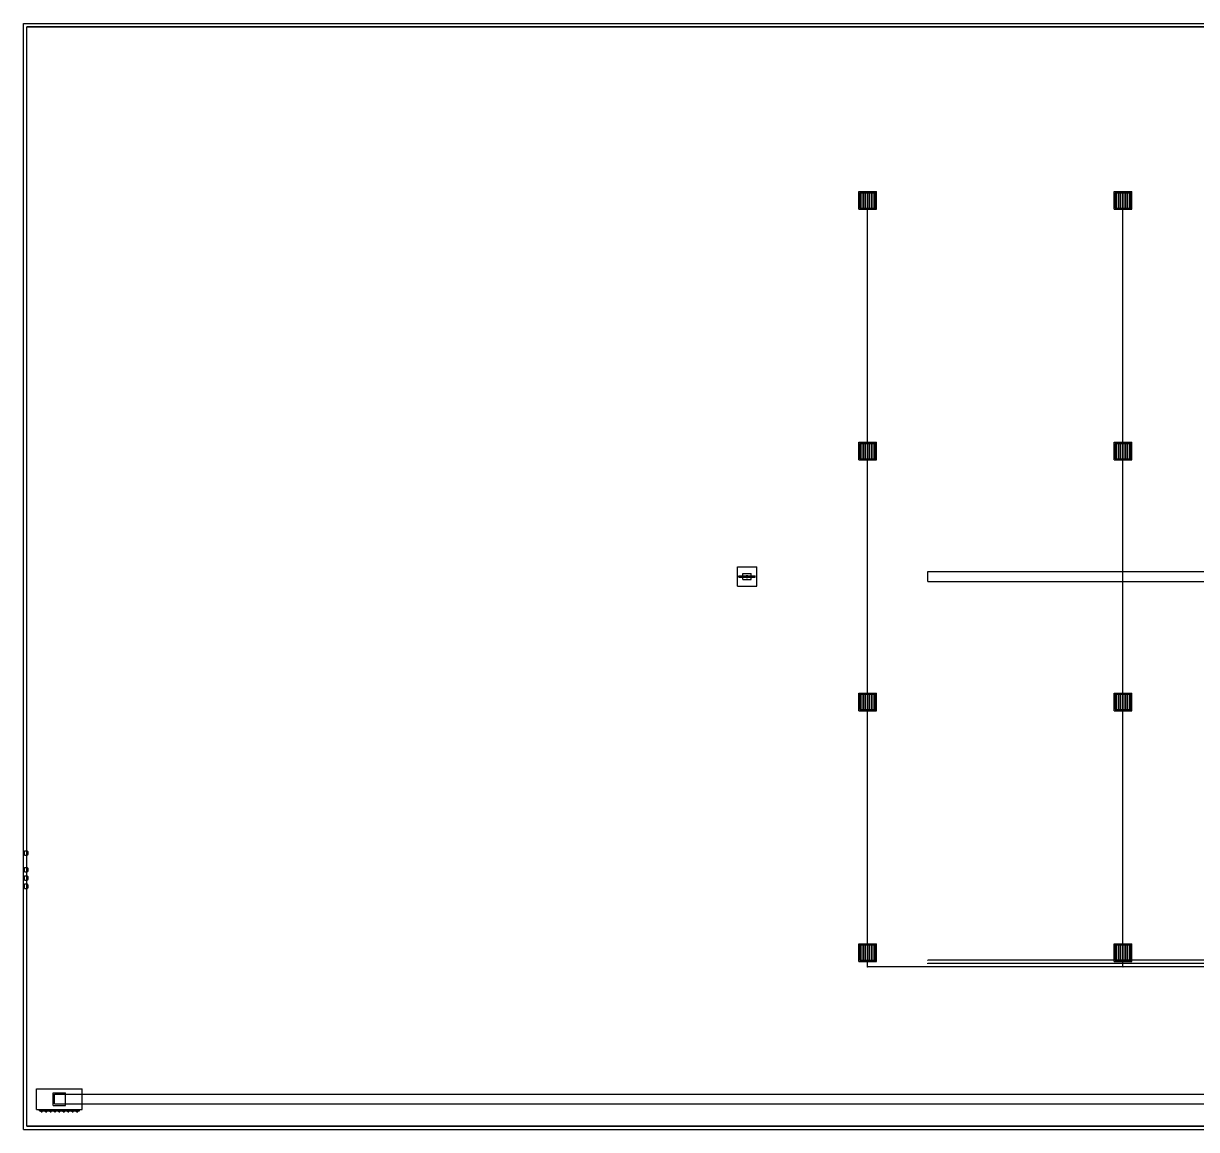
# Model space of a CAD drawing. Header units: millimetres. Extents: x -367000 to -149000, y -238120 to -197978.
# Drawn here: x -367000 to -324588, y -238000 to -198000 of the extents above; entities that cross this region are included whole.
import ezdxf

# ---------------------------------------------------------------- set-up
doc = ezdxf.new("R2010")
doc.units = ezdxf.units.MM

msp = doc.modelspace()

# ---------------------------------------------------------------- linework, layer by layer
at = {"layer": 'electrical'}
for p, q in [((-336472.21, -204400), (-336487.79, -204400)), ((-336487.79, -204400), (-336480, -204400)), ((-336480, -204400), (-336472.21, -204400)), ((-336480, -232120), (-336480, -204400)), ((-327239.26, -204400), (-327254.85, -204400)), ((-327254.85, -204400), (-327247.06, -204400)), ((-327247.06, -204400), (-327239.26, -204400)), ((-327247.06, -232120), (-327247.06, -204400)), ((-334300, -231891.26), (-334300, -231868.74)), ((-334300, -231868.74), (-334300, -231880)), ((-334300, -231880), (-334300, -231891.26)), ((-181700, -231880), (-334300, -231880)), ((-334300, -232011.26), (-334300, -231988.74)), ((-334300, -231988.74), (-334300, -232000)), ((-336472.21, -232120), (-336487.79, -232120)), ((-336487.79, -232120), (-336480, -232120)), ((-336480, -232127.79), (-336480, -232112.21)), ((-336480, -232112.21), (-336480, -232120)), ((-336480, -232120), (-336480, -232127.79)), ((-149450, -232120), (-336480, -232120)), ((-336480, -232120), (-336472.21, -232120)), ((-334300, -232000), (-334300, -232011.26)), ((-181700, -232000), (-334300, -232000)), ((-334300, -232131.26), (-334300, -232108.74)), ((-334300, -232108.74), (-334300, -232120)), ((-334300, -232120), (-334300, -232131.26)), ((-181700, -232120), (-334300, -232120)), ((-327239.26, -232120), (-327254.85, -232120)), ((-327254.85, -232120), (-327247.06, -232120)), ((-327247.06, -232120), (-327239.26, -232120))]:
    msp.add_line(p, q, dxfattribs=at)
at = {"layer": 'hvac'}
for p, q in [((-334300, -218175), (-334300, -217825)), ((-334300, -217825), (-181700, -217825)), ((-334300, -218175), (-181700, -218175)), ((-366525, -237275), (-366525, -236525)), ((-366525, -236525), (-364875, -236525)), ((-364875, -237275), (-364875, -236525)), ((-365925, -237125), (-365925, -236675)), ((-365925, -236675), (-365475, -236675)), ((-365875, -237075), (-365875, -236725)), ((-365875, -236725), (-257825, -236725)), ((-365875, -237075), (-257825, -237075)), ((-365475, -237125), (-365475, -236675)), ((-366525, -237275), (-364875, -237275)), ((-366425, -237320), (-366425, -237280)), ((-366425, -237280), (-364975, -237280)), ((-366425, -237320), (-364975, -237320)), ((-366360, -237360), (-366360, -237300)), ((-366360, -237300), (-366320, -237300)), ((-366360, -237360), (-366320, -237360)), ((-366320, -237360), (-366320, -237300)), ((-366200, -237360), (-366200, -237300)), ((-366200, -237300), (-366160, -237300)), ((-366200, -237360), (-366160, -237360)), ((-366160, -237360), (-366160, -237300)), ((-366040, -237360), (-366040, -237300)), ((-366040, -237300), (-366000, -237300)), ((-366040, -237360), (-366000, -237360)), ((-366000, -237360), (-366000, -237300)), ((-365925, -237125), (-365475, -237125)), ((-365880, -237360), (-365880, -237300)), ((-365880, -237300), (-365840, -237300)), ((-365880, -237360), (-365840, -237360)), ((-365840, -237360), (-365840, -237300)), ((-365720, -237360), (-365720, -237300)), ((-365720, -237300), (-365680, -237300)), ((-365720, -237360), (-365680, -237360)), ((-365680, -237360), (-365680, -237300)), ((-365560, -237360), (-365560, -237300)), ((-365560, -237300), (-365520, -237300)), ((-365560, -237360), (-365520, -237360)), ((-365520, -237360), (-365520, -237300)), ((-365400, -237360), (-365400, -237300)), ((-365400, -237300), (-365360, -237300)), ((-365400, -237360), (-365360, -237360)), ((-365360, -237360), (-365360, -237300)), ((-365240, -237360), (-365240, -237300)), ((-365240, -237300), (-365200, -237300)), ((-365240, -237360), (-365200, -237360)), ((-365200, -237360), (-365200, -237300)), ((-365080, -237360), (-365080, -237300)), ((-365080, -237300), (-365040, -237300)), ((-365080, -237360), (-365040, -237360)), ((-365040, -237360), (-365040, -237300)), ((-364975, -237320), (-364975, -237280))]:
    msp.add_line(p, q, dxfattribs=at)
at = {"layer": 'interiors'}
for p, q in [((-367000, -238000), (-367000, -198000)), ((-367000, -198000), (-149000, -198000)), ((-149120, -198120), (-366880, -198120)), ((-366880, -237880), (-366880, -198120)), ((-366875, -237875), (-366875, -198125)), ((-366875, -198125), (-149125, -198125)), ((-341190, -218350), (-341190, -217650)), ((-341190, -217650), (-340490, -217650)), ((-341140, -218030), (-341140, -217970)), ((-341140, -217970), (-340540, -217970)), ((-340990, -218110), (-340990, -217890)), ((-340990, -217890), (-340690, -217890)), ((-340870, -218035), (-340870, -217965)), ((-340870, -217965), (-340810, -217965)), ((-340810, -218035), (-340810, -217965)), ((-340690, -218110), (-340690, -217890)), ((-340540, -218030), (-340540, -217970)), ((-340490, -218350), (-340490, -217650)), ((-341190, -218350), (-340490, -218350)), ((-341140, -218030), (-340540, -218030)), ((-340990, -218110), (-340690, -218110)), ((-340870, -218035), (-340810, -218035)), ((-149120, -237880), (-366880, -237880)), ((-259200, -237880), (-366880, -237880)), ((-366875, -237875), (-149125, -237875)), ((-367000, -238000), (-259200, -238000)), ((-367000, -238000), (-149000, -238000))]:
    msp.add_line(p, q, dxfattribs=at)
at = {"layer": 'lighting'}
for p, q in [((-336800, -204720), (-336800, -204080)), ((-336800, -204080), (-336160, -204080)), ((-336760, -204680), (-336760, -204120)), ((-336760, -204120), (-336200, -204120)), ((-336726, -204670), (-336726, -204130)), ((-336726, -204130), (-336714, -204130)), ((-336714, -204670), (-336714, -204130)), ((-336646, -204670), (-336646, -204130)), ((-336646, -204130), (-336634, -204130)), ((-336634, -204670), (-336634, -204130)), ((-336566, -204670), (-336566, -204130)), ((-336566, -204130), (-336554, -204130)), ((-336554, -204670), (-336554, -204130)), ((-336486, -204670), (-336486, -204130)), ((-336486, -204130), (-336474, -204130)), ((-336471, -204400), (-336484.5, -204392.21)), ((-336484.5, -204392.21), (-336484.5, -204407.79)), ((-336484.5, -204407.79), (-336471, -204400)), ((-336474, -204670), (-336474, -204130)), ((-336406, -204670), (-336406, -204130)), ((-336406, -204130), (-336394, -204130)), ((-336394, -204670), (-336394, -204130)), ((-336326, -204670), (-336326, -204130)), ((-336326, -204130), (-336314, -204130)), ((-336314, -204670), (-336314, -204130)), ((-336246, -204670), (-336246, -204130)), ((-336246, -204130), (-336234, -204130)), ((-336234, -204670), (-336234, -204130)), ((-336200, -204680), (-336200, -204120)), ((-336160, -204720), (-336160, -204080)), ((-327567.06, -204720), (-327567.06, -204080)), ((-327567.06, -204080), (-326927.06, -204080)), ((-327527.06, -204680), (-327527.06, -204120)), ((-327527.06, -204120), (-326967.06, -204120)), ((-327493.06, -204670), (-327493.06, -204130)), ((-327493.06, -204130), (-327481.06, -204130)), ((-327481.06, -204670), (-327481.06, -204130)), ((-327413.06, -204670), (-327413.06, -204130)), ((-327413.06, -204130), (-327401.06, -204130)), ((-327401.06, -204670), (-327401.06, -204130)), ((-327333.06, -204670), (-327333.06, -204130)), ((-327333.06, -204130), (-327321.06, -204130)), ((-327321.06, -204670), (-327321.06, -204130)), ((-327253.06, -204670), (-327253.06, -204130)), ((-327253.06, -204130), (-327241.06, -204130)), ((-327238.06, -204400), (-327251.56, -204392.21)), ((-327251.56, -204392.21), (-327251.56, -204407.79)), ((-327251.56, -204407.79), (-327238.06, -204400)), ((-327241.06, -204670), (-327241.06, -204130)), ((-327173.06, -204670), (-327173.06, -204130)), ((-327173.06, -204130), (-327161.06, -204130)), ((-327161.06, -204670), (-327161.06, -204130)), ((-327093.06, -204670), (-327093.06, -204130)), ((-327093.06, -204130), (-327081.06, -204130)), ((-327081.06, -204670), (-327081.06, -204130)), ((-327013.06, -204670), (-327013.06, -204130)), ((-327013.06, -204130), (-327001.06, -204130)), ((-327001.06, -204670), (-327001.06, -204130)), ((-326967.06, -204680), (-326967.06, -204120)), ((-326927.06, -204720), (-326927.06, -204080)), ((-336800, -204720), (-336160, -204720)), ((-336760, -204680), (-336200, -204680)), ((-336726, -204670), (-336714, -204670)), ((-336646, -204670), (-336634, -204670)), ((-336566, -204670), (-336554, -204670)), ((-336486, -204670), (-336474, -204670)), ((-336406, -204670), (-336394, -204670)), ((-336326, -204670), (-336314, -204670)), ((-336246, -204670), (-336234, -204670)), ((-327567.06, -204720), (-326927.06, -204720)), ((-327527.06, -204680), (-326967.06, -204680)), ((-327493.06, -204670), (-327481.06, -204670)), ((-327413.06, -204670), (-327401.06, -204670)), ((-327333.06, -204670), (-327321.06, -204670)), ((-327253.06, -204670), (-327241.06, -204670)), ((-327173.06, -204670), (-327161.06, -204670)), ((-327093.06, -204670), (-327081.06, -204670)), ((-327013.06, -204670), (-327001.06, -204670)), ((-336800, -213786.67), (-336800, -213146.67)), ((-336800, -213146.67), (-336160, -213146.67)), ((-336760, -213746.67), (-336760, -213186.67)), ((-336760, -213186.67), (-336200, -213186.67)), ((-336726, -213736.67), (-336726, -213196.67)), ((-336726, -213196.67), (-336714, -213196.67)), ((-336714, -213736.67), (-336714, -213196.67)), ((-336646, -213736.67), (-336646, -213196.67)), ((-336646, -213196.67), (-336634, -213196.67)), ((-336634, -213736.67), (-336634, -213196.67)), ((-336566, -213736.67), (-336566, -213196.67)), ((-336566, -213196.67), (-336554, -213196.67)), ((-336554, -213736.67), (-336554, -213196.67)), ((-336486, -213736.67), (-336486, -213196.67)), ((-336486, -213196.67), (-336474, -213196.67)), ((-336474, -213736.67), (-336474, -213196.67)), ((-336406, -213736.67), (-336406, -213196.67)), ((-336406, -213196.67), (-336394, -213196.67)), ((-336394, -213736.67), (-336394, -213196.67)), ((-336326, -213736.67), (-336326, -213196.67)), ((-336326, -213196.67), (-336314, -213196.67)), ((-336314, -213736.67), (-336314, -213196.67)), ((-336246, -213736.67), (-336246, -213196.67)), ((-336246, -213196.67), (-336234, -213196.67)), ((-336234, -213736.67), (-336234, -213196.67)), ((-336200, -213746.67), (-336200, -213186.67)), ((-336160, -213786.67), (-336160, -213146.67)), ((-327567.06, -213786.67), (-327567.06, -213146.67)), ((-327567.06, -213146.67), (-326927.06, -213146.67)), ((-327527.06, -213746.67), (-327527.06, -213186.67)), ((-327527.06, -213186.67), (-326967.06, -213186.67)), ((-327493.06, -213736.67), (-327493.06, -213196.67)), ((-327493.06, -213196.67), (-327481.06, -213196.67)), ((-327481.06, -213736.67), (-327481.06, -213196.67)), ((-327413.06, -213736.67), (-327413.06, -213196.67)), ((-327413.06, -213196.67), (-327401.06, -213196.67)), ((-327401.06, -213736.67), (-327401.06, -213196.67)), ((-327333.06, -213736.67), (-327333.06, -213196.67)), ((-327333.06, -213196.67), (-327321.06, -213196.67)), ((-327321.06, -213736.67), (-327321.06, -213196.67)), ((-327253.06, -213736.67), (-327253.06, -213196.67)), ((-327253.06, -213196.67), (-327241.06, -213196.67)), ((-327241.06, -213736.67), (-327241.06, -213196.67)), ((-327173.06, -213736.67), (-327173.06, -213196.67)), ((-327173.06, -213196.67), (-327161.06, -213196.67)), ((-327161.06, -213736.67), (-327161.06, -213196.67)), ((-327093.06, -213736.67), (-327093.06, -213196.67)), ((-327093.06, -213196.67), (-327081.06, -213196.67)), ((-327081.06, -213736.67), (-327081.06, -213196.67)), ((-327013.06, -213736.67), (-327013.06, -213196.67)), ((-327013.06, -213196.67), (-327001.06, -213196.67)), ((-327001.06, -213736.67), (-327001.06, -213196.67)), ((-326967.06, -213746.67), (-326967.06, -213186.67)), ((-326927.06, -213786.67), (-326927.06, -213146.67)), ((-336760, -213746.67), (-336200, -213746.67)), ((-336726, -213736.67), (-336714, -213736.67)), ((-336646, -213736.67), (-336634, -213736.67)), ((-336566, -213736.67), (-336554, -213736.67)), ((-336486, -213736.67), (-336474, -213736.67)), ((-336471, -213466.67), (-336484.5, -213458.87)), ((-336484.5, -213458.87), (-336484.5, -213474.46)), ((-336484.5, -213474.46), (-336471, -213466.67)), ((-336406, -213736.67), (-336394, -213736.67)), ((-336326, -213736.67), (-336314, -213736.67)), ((-336246, -213736.67), (-336234, -213736.67)), ((-327527.06, -213746.67), (-326967.06, -213746.67)), ((-327493.06, -213736.67), (-327481.06, -213736.67)), ((-327413.06, -213736.67), (-327401.06, -213736.67)), ((-327333.06, -213736.67), (-327321.06, -213736.67)), ((-327253.06, -213736.67), (-327241.06, -213736.67)), ((-327238.06, -213466.67), (-327251.56, -213458.87)), ((-327251.56, -213458.87), (-327251.56, -213474.46)), ((-327251.56, -213474.46), (-327238.06, -213466.67)), ((-327173.06, -213736.67), (-327161.06, -213736.67)), ((-327093.06, -213736.67), (-327081.06, -213736.67)), ((-327013.06, -213736.67), (-327001.06, -213736.67)), ((-336800, -213786.67), (-336160, -213786.67)), ((-327567.06, -213786.67), (-326927.06, -213786.67)), ((-336800, -222853.33), (-336800, -222213.33)), ((-336800, -222213.33), (-336160, -222213.33)), ((-336160, -222853.33), (-336160, -222213.33)), ((-327567.06, -222853.33), (-327567.06, -222213.33)), ((-327567.06, -222213.33), (-326927.06, -222213.33)), ((-326927.06, -222853.33), (-326927.06, -222213.33)), ((-336760, -222813.33), (-336760, -222253.33)), ((-336760, -222253.33), (-336200, -222253.33)), ((-336726, -222803.33), (-336726, -222263.33)), ((-336726, -222263.33), (-336714, -222263.33)), ((-336714, -222803.33), (-336714, -222263.33)), ((-336646, -222803.33), (-336646, -222263.33)), ((-336646, -222263.33), (-336634, -222263.33)), ((-336634, -222803.33), (-336634, -222263.33)), ((-336566, -222803.33), (-336566, -222263.33)), ((-336566, -222263.33), (-336554, -222263.33)), ((-336554, -222803.33), (-336554, -222263.33)), ((-336486, -222803.33), (-336486, -222263.33)), ((-336486, -222263.33), (-336474, -222263.33)), ((-336471, -222533.33), (-336484.5, -222525.54)), ((-336484.5, -222525.54), (-336484.5, -222541.13)), ((-336484.5, -222541.13), (-336471, -222533.33)), ((-336474, -222803.33), (-336474, -222263.33)), ((-336406, -222803.33), (-336406, -222263.33)), ((-336406, -222263.33), (-336394, -222263.33)), ((-336394, -222803.33), (-336394, -222263.33)), ((-336326, -222803.33), (-336326, -222263.33)), ((-336326, -222263.33), (-336314, -222263.33)), ((-336314, -222803.33), (-336314, -222263.33)), ((-336246, -222803.33), (-336246, -222263.33)), ((-336246, -222263.33), (-336234, -222263.33)), ((-336234, -222803.33), (-336234, -222263.33)), ((-336200, -222813.33), (-336200, -222253.33)), ((-327527.06, -222813.33), (-327527.06, -222253.33)), ((-327527.06, -222253.33), (-326967.06, -222253.33)), ((-327493.06, -222803.33), (-327493.06, -222263.33)), ((-327493.06, -222263.33), (-327481.06, -222263.33)), ((-327481.06, -222803.33), (-327481.06, -222263.33)), ((-327413.06, -222803.33), (-327413.06, -222263.33)), ((-327413.06, -222263.33), (-327401.06, -222263.33)), ((-327401.06, -222803.33), (-327401.06, -222263.33)), ((-327333.06, -222803.33), (-327333.06, -222263.33)), ((-327333.06, -222263.33), (-327321.06, -222263.33)), ((-327321.06, -222803.33), (-327321.06, -222263.33)), ((-327253.06, -222803.33), (-327253.06, -222263.33)), ((-327253.06, -222263.33), (-327241.06, -222263.33)), ((-327238.06, -222533.33), (-327251.56, -222525.54)), ((-327251.56, -222525.54), (-327251.56, -222541.13)), ((-327251.56, -222541.13), (-327238.06, -222533.33)), ((-327241.06, -222803.33), (-327241.06, -222263.33)), ((-327173.06, -222803.33), (-327173.06, -222263.33)), ((-327173.06, -222263.33), (-327161.06, -222263.33)), ((-327161.06, -222803.33), (-327161.06, -222263.33)), ((-327093.06, -222803.33), (-327093.06, -222263.33)), ((-327093.06, -222263.33), (-327081.06, -222263.33)), ((-327081.06, -222803.33), (-327081.06, -222263.33)), ((-327013.06, -222803.33), (-327013.06, -222263.33)), ((-327013.06, -222263.33), (-327001.06, -222263.33)), ((-327001.06, -222803.33), (-327001.06, -222263.33)), ((-326967.06, -222813.33), (-326967.06, -222253.33)), ((-336800, -222853.33), (-336160, -222853.33)), ((-336760, -222813.33), (-336200, -222813.33)), ((-336726, -222803.33), (-336714, -222803.33)), ((-336646, -222803.33), (-336634, -222803.33)), ((-336566, -222803.33), (-336554, -222803.33)), ((-336486, -222803.33), (-336474, -222803.33)), ((-336406, -222803.33), (-336394, -222803.33)), ((-336326, -222803.33), (-336314, -222803.33)), ((-336246, -222803.33), (-336234, -222803.33)), ((-327567.06, -222853.33), (-326927.06, -222853.33)), ((-327527.06, -222813.33), (-326967.06, -222813.33)), ((-327493.06, -222803.33), (-327481.06, -222803.33)), ((-327413.06, -222803.33), (-327401.06, -222803.33)), ((-327333.06, -222803.33), (-327321.06, -222803.33)), ((-327253.06, -222803.33), (-327241.06, -222803.33)), ((-327173.06, -222803.33), (-327161.06, -222803.33)), ((-327093.06, -222803.33), (-327081.06, -222803.33)), ((-327013.06, -222803.33), (-327001.06, -222803.33)), ((-336800, -231920), (-336800, -231280)), ((-336800, -231280), (-336160, -231280)), ((-336760, -231880), (-336760, -231320)), ((-336760, -231320), (-336200, -231320)), ((-336726, -231870), (-336726, -231330)), ((-336726, -231330), (-336714, -231330)), ((-336714, -231870), (-336714, -231330)), ((-336646, -231870), (-336646, -231330)), ((-336646, -231330), (-336634, -231330)), ((-336634, -231870), (-336634, -231330)), ((-336566, -231870), (-336566, -231330)), ((-336566, -231330), (-336554, -231330)), ((-336554, -231870), (-336554, -231330)), ((-336486, -231870), (-336486, -231330)), ((-336486, -231330), (-336474, -231330)), ((-336474, -231870), (-336474, -231330)), ((-336406, -231870), (-336406, -231330)), ((-336406, -231330), (-336394, -231330)), ((-336394, -231870), (-336394, -231330)), ((-336326, -231870), (-336326, -231330)), ((-336326, -231330), (-336314, -231330)), ((-336314, -231870), (-336314, -231330)), ((-336246, -231870), (-336246, -231330)), ((-336246, -231330), (-336234, -231330)), ((-336234, -231870), (-336234, -231330)), ((-336200, -231880), (-336200, -231320)), ((-336160, -231920), (-336160, -231280)), ((-327567.06, -231920), (-327567.06, -231280)), ((-327567.06, -231280), (-326927.06, -231280)), ((-327527.06, -231880), (-327527.06, -231320)), ((-327527.06, -231320), (-326967.06, -231320)), ((-327493.06, -231870), (-327493.06, -231330)), ((-327493.06, -231330), (-327481.06, -231330)), ((-327481.06, -231870), (-327481.06, -231330)), ((-327413.06, -231870), (-327413.06, -231330)), ((-327413.06, -231330), (-327401.06, -231330)), ((-327401.06, -231870), (-327401.06, -231330)), ((-327333.06, -231870), (-327333.06, -231330)), ((-327333.06, -231330), (-327321.06, -231330)), ((-327321.06, -231870), (-327321.06, -231330)), ((-327253.06, -231870), (-327253.06, -231330)), ((-327253.06, -231330), (-327241.06, -231330)), ((-327241.06, -231870), (-327241.06, -231330)), ((-327173.06, -231870), (-327173.06, -231330)), ((-327173.06, -231330), (-327161.06, -231330)), ((-327161.06, -231870), (-327161.06, -231330)), ((-327093.06, -231870), (-327093.06, -231330)), ((-327093.06, -231330), (-327081.06, -231330)), ((-327081.06, -231870), (-327081.06, -231330)), ((-327013.06, -231870), (-327013.06, -231330)), ((-327013.06, -231330), (-327001.06, -231330)), ((-327001.06, -231870), (-327001.06, -231330)), ((-326967.06, -231880), (-326967.06, -231320)), ((-326927.06, -231920), (-326927.06, -231280)), ((-336800, -231920), (-336160, -231920)), ((-336760, -231880), (-336200, -231880)), ((-336726, -231870), (-336714, -231870)), ((-336646, -231870), (-336634, -231870)), ((-336566, -231870), (-336554, -231870)), ((-336486, -231870), (-336474, -231870)), ((-336471, -231600), (-336484.5, -231592.21)), ((-336484.5, -231592.21), (-336484.5, -231607.79)), ((-336484.5, -231607.79), (-336471, -231600)), ((-336406, -231870), (-336394, -231870)), ((-336326, -231870), (-336314, -231870)), ((-336246, -231870), (-336234, -231870)), ((-327567.06, -231920), (-326927.06, -231920)), ((-327527.06, -231880), (-326967.06, -231880)), ((-327493.06, -231870), (-327481.06, -231870)), ((-327413.06, -231870), (-327401.06, -231870)), ((-327333.06, -231870), (-327321.06, -231870)), ((-327253.06, -231870), (-327241.06, -231870)), ((-327238.06, -231600), (-327251.56, -231592.21)), ((-327251.56, -231592.21), (-327251.56, -231607.79)), ((-327251.56, -231607.79), (-327238.06, -231600)), ((-327173.06, -231870), (-327161.06, -231870)), ((-327093.06, -231870), (-327081.06, -231870)), ((-327013.06, -231870), (-327001.06, -231870))]:
    msp.add_line(p, q, dxfattribs=at)
at = {"layer": 'sensors'}
for p, q in [((-366960, -228080), (-366960, -227920)), ((-366960, -227920), (-366860, -227920)), ((-366960, -228080), (-366860, -228080)), ((-366860, -228080), (-366860, -227920)), ((-366855, -228055), (-366855, -227945)), ((-366855, -227945), (-366835, -227945)), ((-366855, -228055), (-366835, -228055)), ((-366835, -228055), (-366835, -227945)), ((-366960, -228680), (-366960, -228520)), ((-366960, -228520), (-366860, -228520)), ((-366860, -228680), (-366860, -228520)), ((-366855, -228655), (-366855, -228545)), ((-366855, -228545), (-366835, -228545)), ((-366835, -228655), (-366835, -228545)), ((-366960, -228680), (-366860, -228680)), ((-366960, -228980), (-366960, -228820)), ((-366960, -228820), (-366860, -228820)), ((-366960, -228980), (-366860, -228980)), ((-366860, -228980), (-366860, -228820)), ((-366855, -228655), (-366835, -228655)), ((-366855, -228955), (-366855, -228845)), ((-366855, -228845), (-366835, -228845)), ((-366855, -228955), (-366835, -228955)), ((-366835, -228955), (-366835, -228845)), ((-366960, -229280), (-366960, -229120)), ((-366960, -229120), (-366860, -229120)), ((-366960, -229280), (-366860, -229280)), ((-366860, -229280), (-366860, -229120)), ((-366855, -229255), (-366855, -229145)), ((-366855, -229145), (-366835, -229145)), ((-366855, -229255), (-366835, -229255)), ((-366835, -229255), (-366835, -229145))]:
    msp.add_line(p, q, dxfattribs=at)

doc.saveas('drawing.dxf')
